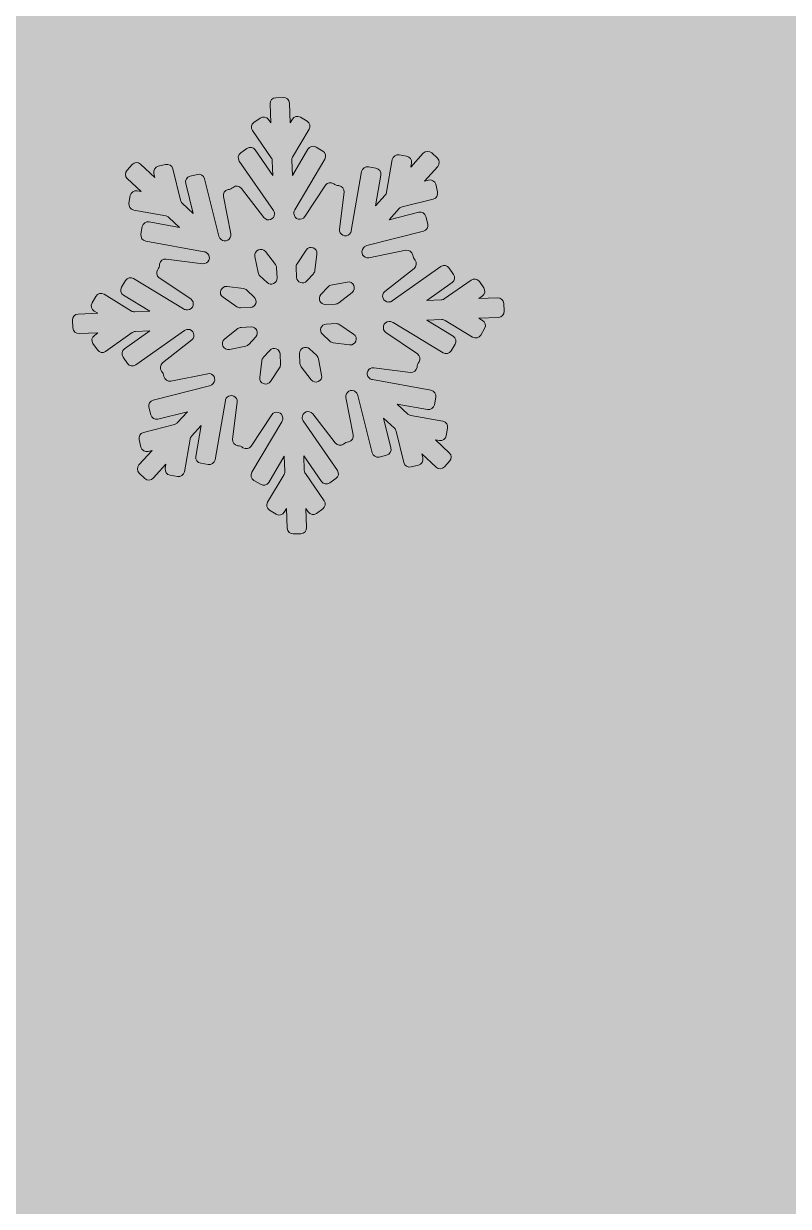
# Model space of a CAD drawing. Header units: millimetres. Extents: x 31 to 225, y -115 to -14.
# Drawn here: x 154.1 to 167.9, y -71.88 to -50.54 of the extents above; entities that cross this region are included whole.
import ezdxf

# ---------------------------------------------------------------- set-up
doc = ezdxf.new("R2010")
doc.units = ezdxf.units.MM
doc.header["$MEASUREMENT"] = 0
doc.layers.add('engraving', color=7, linetype='Continuous')
doc.layers.add('Layer 1', color=7, linetype='Continuous')

msp = doc.modelspace()

# ---------------------------------------------------------------- hatches: boundary and pattern name
at = {"layer": 'Layer 1'}
h = msp.add_hatch(color=2, dxfattribs=at)
h.dxf.hatch_style = 2
edge = h.paths.add_edge_path()
edge.add_spline(control_points=[(211.735, -40.876), (205.828, -35.752), (198.704, -32.392), (190.364, -30.797), (190.364, -30.797), (190.364, -29.654), (190.364, -29.654), (190.364, -27.087), (188.359, -24.969), (185.839, -24.777), (187.344, -23.662), (188.323, -21.878), (188.323, -19.861), (188.323, -16.481), (185.583, -13.74), (182.203, -13.74), (178.822, -13.74), (176.082, -16.481), (176.082, -19.861), (176.082, -21.878), (177.062, -23.662), (178.567, -24.777), (176.046, -24.969), (174.042, -27.087), (174.042, -29.654), (174.042, -29.654), (174.042, -29.716), (174.042, -29.716), (174.042, -29.716), (140.3, -29.716), (140.3, -29.716), (140.3, -29.716), (140.3, -114.865), (140.3, -114.865), (140.3, -114.865), (177.219, -114.865), (177.219, -114.865), (186.464, -114.865), (194.634, -113.223), (201.73, -109.939), (206.311, -107.871), (210.315, -105.094), (213.742, -101.606), (217.168, -98.119), (219.833, -93.933), (221.74, -89.047), (223.645, -84.161), (224.598, -78.555), (224.598, -72.23), (224.598, -58.768), (220.31, -48.317), (211.735, -40.876)], knot_values=[0, 0, 0, 0, 1, 1, 1, 2, 2, 2, 3, 3, 3, 4, 4, 4, 5, 5, 5, 6, 6, 6, 7, 7, 7, 8, 8, 8, 9, 9, 9, 10, 10, 10, 11, 11, 11, 12, 12, 12, 13, 13, 13, 14, 14, 14, 15, 15, 15, 16, 16, 16, 17, 17, 17, 17], degree=3, periodic=1)
edge = h.paths.add_edge_path()
edge.add_spline(control_points=[(178.395, -19.861), (178.395, -17.762), (180.103, -16.054), (182.203, -16.054), (184.302, -16.054), (186.01, -17.762), (186.01, -19.861), (186.01, -21.96), (184.302, -23.668), (182.203, -23.668), (180.103, -23.668), (178.395, -21.96), (178.395, -19.861)], knot_values=[0, 0, 0, 0, 1, 1, 1, 2, 2, 2, 3, 3, 3, 4, 4, 4, 4], degree=3, periodic=1)
edge = h.paths.add_edge_path()
edge.add_spline(control_points=[(191.572, -87.07), (188.734, -91.045), (184.557, -93.031), (179.043, -93.031), (179.043, -93.031), (168.46, -93.031), (168.46, -93.031), (168.46, -93.031), (168.46, -51.551), (168.46, -51.551), (168.46, -51.551), (177.705, -51.551), (177.705, -51.551), (183.625, -51.551), (188.126, -53.558), (191.208, -57.572), (194.289, -61.586), (195.83, -66.553), (195.83, -72.473), (195.83, -78.231), (194.41, -83.097), (191.572, -87.07)], knot_values=[0, 0, 0, 0, 1, 1, 1, 2, 2, 2, 3, 3, 3, 4, 4, 4, 5, 5, 5, 6, 6, 6, 7, 7, 7, 7], degree=3, periodic=1)

# ---------------------------------------------------------------- linework, layer by layer
at = {"layer": 'engraving', "lineweight": 0}
for points, knots in [([(162.766, -55.589), (162.763, -55.53), (162.714, -55.484), (162.655, -55.487), (162.655, -55.487), (162.315, -55.5), (162.315, -55.5), (162.315, -55.5), (162.378, -55.455), (162.378, -55.455), (162.426, -55.421), (162.437, -55.355), (162.404, -55.307), (162.404, -55.307), (162.325, -55.193), (162.325, -55.193), (162.291, -55.144), (162.224, -55.132), (162.175, -55.166), (162.175, -55.166), (161.693, -55.507), (161.693, -55.507), (161.676, -55.518), (161.656, -55.525), (161.635, -55.526), (161.635, -55.526), (161.375, -55.536), (161.375, -55.536), (161.375, -55.536), (161.834, -55.212), (161.834, -55.212), (161.882, -55.178), (161.894, -55.112), (161.86, -55.064), (161.86, -55.064), (161.781, -54.95), (161.781, -54.95), (161.747, -54.901), (161.68, -54.889), (161.631, -54.923), (161.631, -54.923), (160.754, -55.543), (160.754, -55.543), (160.737, -55.555), (160.717, -55.562), (160.696, -55.562), (160.696, -55.562), (160.691, -55.563), (160.691, -55.563), (160.588, -55.567), (160.539, -55.436), (160.621, -55.372), (160.621, -55.372), (161.147, -54.957), (161.147, -54.957), (161.193, -54.921), (161.202, -54.854), (161.166, -54.808), (161.166, -54.808), (161.149, -54.786), (161.149, -54.786), (161.139, -54.773), (161.132, -54.758), (161.129, -54.742), (161.129, -54.742), (161.123, -54.715), (161.123, -54.715), (161.112, -54.657), (161.056, -54.619), (160.998, -54.63), (160.998, -54.63), (160.333, -54.763), (160.333, -54.763), (160.232, -54.783), (160.164, -54.662), (160.233, -54.586), (160.233, -54.586), (160.244, -54.574), (160.244, -54.574), (160.258, -54.558), (160.277, -54.548), (160.297, -54.542), (160.297, -54.542), (161.317, -54.287), (161.317, -54.287), (161.374, -54.272), (161.408, -54.215), (161.394, -54.157), (161.394, -54.157), (161.361, -54.022), (161.361, -54.022), (161.347, -53.964), (161.288, -53.929), (161.231, -53.944), (161.231, -53.944), (160.697, -54.078), (160.697, -54.078), (160.697, -54.078), (160.881, -53.876), (160.881, -53.876), (160.895, -53.861), (160.914, -53.85), (160.934, -53.845), (160.934, -53.845), (161.493, -53.704), (161.493, -53.704), (161.55, -53.69), (161.585, -53.632), (161.57, -53.575), (161.57, -53.575), (161.537, -53.439), (161.537, -53.439), (161.523, -53.382), (161.464, -53.347), (161.407, -53.361), (161.407, -53.361), (161.334, -53.38), (161.334, -53.38), (161.334, -53.38), (161.574, -53.117), (161.574, -53.117), (161.613, -53.074), (161.61, -53.007), (161.568, -52.967), (161.568, -52.967), (161.466, -52.873), (161.466, -52.873), (161.423, -52.832), (161.354, -52.835), (161.314, -52.879), (161.314, -52.879), (161.086, -53.129), (161.086, -53.129), (161.086, -53.129), (161.099, -53.054), (161.099, -53.054), (161.109, -52.996), (161.07, -52.941), (161.012, -52.931), (161.012, -52.931), (160.877, -52.906), (160.877, -52.906), (160.819, -52.896), (160.763, -52.935), (160.753, -52.993), (160.753, -52.993), (160.65, -53.581), (160.65, -53.581), (160.647, -53.601), (160.638, -53.62), (160.624, -53.635), (160.624, -53.635), (160.449, -53.827), (160.449, -53.827), (160.449, -53.827), (160.545, -53.271), (160.545, -53.271), (160.556, -53.213), (160.517, -53.158), (160.459, -53.147), (160.459, -53.147), (160.324, -53.123), (160.324, -53.123), (160.266, -53.112), (160.21, -53.151), (160.2, -53.21), (160.2, -53.21), (160.013, -54.279), (160.013, -54.279), (160.01, -54.299), (160.001, -54.318), (159.987, -54.333), (159.987, -54.333), (159.987, -54.333), (159.987, -54.333), (159.917, -54.41), (159.789, -54.351), (159.802, -54.248), (159.802, -54.248), (159.883, -53.582), (159.883, -53.582), (159.89, -53.523), (159.849, -53.47), (159.79, -53.463), (159.79, -53.463), (159.765, -53.46), (159.765, -53.46), (159.748, -53.457), (159.732, -53.451), (159.718, -53.442), (159.718, -53.442), (159.697, -53.428), (159.697, -53.428), (159.648, -53.394), (159.581, -53.407), (159.548, -53.457), (159.548, -53.457), (159.175, -54.022), (159.175, -54.022), (159.118, -54.108), (158.983, -54.071), (158.979, -53.967), (158.979, -53.967), (158.978, -53.955), (158.978, -53.955), (158.977, -53.935), (158.983, -53.914), (158.993, -53.897), (158.993, -53.897), (159.534, -52.984), (159.534, -52.984), (159.564, -52.934), (159.548, -52.869), (159.498, -52.838), (159.498, -52.838), (159.38, -52.766), (159.38, -52.766), (159.329, -52.735), (159.263, -52.752), (159.232, -52.803), (159.232, -52.803), (158.951, -53.278), (158.951, -53.278), (158.951, -53.278), (158.94, -53.005), (158.94, -53.005), (158.939, -52.984), (158.944, -52.964), (158.955, -52.946), (158.955, -52.946), (159.252, -52.445), (159.252, -52.445), (159.282, -52.395), (159.265, -52.33), (159.215, -52.3), (159.215, -52.3), (159.097, -52.228), (159.097, -52.228), (159.046, -52.197), (158.98, -52.213), (158.95, -52.264), (158.95, -52.264), (158.912, -52.327), (158.912, -52.327), (158.912, -52.327), (158.898, -51.973), (158.898, -51.973), (158.896, -51.914), (158.846, -51.868), (158.787, -51.87), (158.787, -51.87), (158.65, -51.876), (158.65, -51.876), (158.591, -51.878), (158.545, -51.928), (158.547, -51.987), (158.547, -51.987), (158.561, -52.329), (158.561, -52.329), (158.561, -52.329), (158.519, -52.269), (158.519, -52.269), (158.486, -52.22), (158.418, -52.208), (158.37, -52.242), (158.37, -52.242), (158.257, -52.322), (158.257, -52.322), (158.209, -52.355), (158.198, -52.421), (158.231, -52.47), (158.231, -52.47), (158.57, -52.96), (158.57, -52.96), (158.582, -52.977), (158.588, -52.997), (158.589, -53.017), (158.589, -53.017), (158.6, -53.279), (158.6, -53.279), (158.6, -53.279), (158.281, -52.818), (158.281, -52.818), (158.247, -52.769), (158.18, -52.757), (158.131, -52.792), (158.131, -52.792), (158.019, -52.871), (158.019, -52.871), (157.971, -52.905), (157.959, -52.971), (157.992, -53.019), (157.992, -53.019), (158.609, -53.911), (158.609, -53.911), (158.62, -53.928), (158.627, -53.947), (158.627, -53.967), (158.627, -53.967), (158.628, -53.969), (158.628, -53.969), (158.632, -54.073), (158.5, -54.121), (158.436, -54.039), (158.436, -54.039), (158.031, -53.512), (158.031, -53.512), (157.994, -53.465), (157.927, -53.457), (157.88, -53.494), (157.88, -53.494), (157.86, -53.509), (157.86, -53.509), (157.847, -53.52), (157.831, -53.527), (157.815, -53.53), (157.815, -53.53), (157.79, -53.535), (157.79, -53.535), (157.732, -53.547), (157.694, -53.603), (157.706, -53.661), (157.706, -53.661), (157.838, -54.332), (157.838, -54.332), (157.858, -54.433), (157.736, -54.501), (157.66, -54.43), (157.66, -54.43), (157.653, -54.424), (157.653, -54.424), (157.638, -54.41), (157.628, -54.392), (157.623, -54.372), (157.623, -54.372), (157.367, -53.338), (157.367, -53.338), (157.353, -53.28), (157.295, -53.246), (157.237, -53.26), (157.237, -53.26), (157.104, -53.293), (157.104, -53.293), (157.047, -53.308), (157.012, -53.365), (157.026, -53.423), (157.026, -53.423), (157.16, -53.963), (157.16, -53.963), (157.16, -53.963), (156.962, -53.778), (156.962, -53.778), (156.947, -53.764), (156.936, -53.745), (156.931, -53.725), (156.931, -53.725), (156.791, -53.158), (156.791, -53.158), (156.777, -53.101), (156.719, -53.066), (156.661, -53.08), (156.661, -53.08), (156.528, -53.114), (156.528, -53.114), (156.471, -53.128), (156.436, -53.186), (156.45, -53.243), (156.45, -53.243), (156.469, -53.316), (156.469, -53.316), (156.469, -53.316), (156.212, -53.076), (156.212, -53.076), (156.168, -53.036), (156.1, -53.038), (156.06, -53.082), (156.06, -53.082), (155.967, -53.184), (155.967, -53.184), (155.927, -53.228), (155.93, -53.295), (155.972, -53.335), (155.972, -53.335), (156.224, -53.569), (156.224, -53.569), (156.224, -53.569), (156.15, -53.556), (156.15, -53.556), (156.092, -53.546), (156.036, -53.585), (156.026, -53.643), (156.026, -53.643), (156.002, -53.78), (156.002, -53.78), (155.992, -53.838), (156.03, -53.893), (156.088, -53.904), (156.088, -53.904), (156.669, -54.009), (156.669, -54.009), (156.689, -54.013), (156.708, -54.022), (156.723, -54.036), (156.723, -54.036), (156.915, -54.216), (156.915, -54.216), (156.915, -54.216), (156.366, -54.117), (156.366, -54.117), (156.308, -54.106), (156.252, -54.145), (156.242, -54.203), (156.242, -54.203), (156.218, -54.341), (156.218, -54.341), (156.208, -54.399), (156.246, -54.454), (156.304, -54.464), (156.304, -54.464), (157.36, -54.655), (157.36, -54.655), (157.38, -54.659), (157.399, -54.668), (157.414, -54.682), (157.414, -54.682), (157.419, -54.687), (157.419, -54.687), (157.495, -54.758), (157.435, -54.884), (157.333, -54.871), (157.333, -54.871), (156.675, -54.788), (156.675, -54.788), (156.616, -54.78), (156.562, -54.822), (156.555, -54.881), (156.555, -54.881), (156.552, -54.908), (156.552, -54.908), (156.55, -54.924), (156.544, -54.94), (156.535, -54.954), (156.535, -54.954), (156.52, -54.977), (156.52, -54.977), (156.487, -55.025), (156.5, -55.091), (156.549, -55.124), (156.549, -55.124), (157.116, -55.508), (157.116, -55.508), (157.201, -55.566), (157.163, -55.699), (157.06, -55.703), (157.06, -55.703), (157.047, -55.704), (157.047, -55.704), (157.026, -55.705), (157.005, -55.699), (156.987, -55.688), (156.987, -55.688), (156.086, -55.139), (156.086, -55.139), (156.035, -55.108), (155.968, -55.125), (155.938, -55.176), (155.938, -55.176), (155.867, -55.296), (155.867, -55.296), (155.837, -55.346), (155.854, -55.411), (155.904, -55.441), (155.904, -55.441), (156.377, -55.73), (156.377, -55.73), (156.377, -55.73), (156.107, -55.74), (156.107, -55.74), (156.086, -55.741), (156.066, -55.736), (156.048, -55.725), (156.048, -55.725), (155.554, -55.424), (155.554, -55.424), (155.503, -55.393), (155.437, -55.41), (155.406, -55.461), (155.406, -55.461), (155.335, -55.58), (155.335, -55.58), (155.306, -55.631), (155.322, -55.696), (155.372, -55.726), (155.372, -55.726), (155.438, -55.766), (155.438, -55.766), (155.438, -55.766), (155.087, -55.78), (155.087, -55.78), (155.027, -55.782), (154.981, -55.832), (154.984, -55.891), (154.984, -55.891), (154.989, -56.031), (154.989, -56.031), (154.992, -56.09), (155.042, -56.136), (155.1, -56.133), (155.1, -56.133), (155.441, -56.12), (155.441, -56.12), (155.441, -56.12), (155.378, -56.165), (155.378, -56.165), (155.33, -56.198), (155.318, -56.265), (155.351, -56.313), (155.351, -56.313), (155.431, -56.427), (155.431, -56.427), (155.464, -56.476), (155.532, -56.488), (155.58, -56.454), (155.58, -56.454), (156.062, -56.113), (156.062, -56.113), (156.079, -56.101), (156.099, -56.095), (156.12, -56.094), (156.12, -56.094), (156.38, -56.084), (156.38, -56.084), (156.38, -56.084), (155.921, -56.408), (155.921, -56.408), (155.873, -56.441), (155.862, -56.507), (155.895, -56.556), (155.895, -56.556), (155.974, -56.67), (155.974, -56.67), (156.008, -56.719), (156.075, -56.731), (156.124, -56.697), (156.124, -56.697), (157.002, -56.077), (157.002, -56.077), (157.018, -56.065), (157.038, -56.058), (157.059, -56.057), (157.059, -56.057), (157.064, -56.057), (157.064, -56.057), (157.168, -56.053), (157.216, -56.184), (157.134, -56.248), (157.134, -56.248), (156.608, -56.662), (156.608, -56.662), (156.562, -56.699), (156.554, -56.765), (156.589, -56.812), (156.589, -56.812), (156.606, -56.834), (156.606, -56.834), (156.616, -56.847), (156.623, -56.862), (156.627, -56.878), (156.627, -56.878), (156.632, -56.905), (156.632, -56.905), (156.643, -56.963), (156.7, -57.001), (156.758, -56.989), (156.758, -56.989), (157.422, -56.857), (157.422, -56.857), (157.524, -56.837), (157.592, -56.957), (157.522, -57.034), (157.522, -57.034), (157.511, -57.046), (157.511, -57.046), (157.497, -57.061), (157.479, -57.072), (157.458, -57.077), (157.458, -57.077), (156.439, -57.333), (156.439, -57.333), (156.382, -57.347), (156.347, -57.405), (156.361, -57.462), (156.361, -57.462), (156.395, -57.598), (156.395, -57.598), (156.409, -57.655), (156.467, -57.69), (156.524, -57.676), (156.524, -57.676), (157.058, -57.542), (157.058, -57.542), (157.058, -57.542), (156.874, -57.744), (156.874, -57.744), (156.86, -57.759), (156.842, -57.77), (156.821, -57.775), (156.821, -57.775), (156.263, -57.915), (156.263, -57.915), (156.205, -57.93), (156.171, -57.988), (156.185, -58.045), (156.185, -58.045), (156.218, -58.18), (156.218, -58.18), (156.233, -58.238), (156.291, -58.273), (156.348, -58.258), (156.348, -58.258), (156.421, -58.24), (156.421, -58.24), (156.421, -58.24), (156.182, -58.502), (156.182, -58.502), (156.142, -58.546), (156.145, -58.612), (156.188, -58.652), (156.188, -58.652), (156.289, -58.747), (156.289, -58.747), (156.332, -58.788), (156.401, -58.785), (156.441, -58.741), (156.441, -58.741), (156.67, -58.49), (156.67, -58.49), (156.67, -58.49), (156.657, -58.566), (156.657, -58.566), (156.647, -58.623), (156.685, -58.679), (156.743, -58.689), (156.743, -58.689), (156.878, -58.713), (156.878, -58.713), (156.937, -58.724), (156.992, -58.685), (157.002, -58.627), (157.002, -58.627), (157.105, -58.039), (157.105, -58.039), (157.108, -58.018), (157.118, -58), (157.131, -57.985), (157.131, -57.985), (157.307, -57.793), (157.307, -57.793), (157.307, -57.793), (157.21, -58.349), (157.21, -58.349), (157.2, -58.407), (157.238, -58.462), (157.296, -58.472), (157.296, -58.472), (157.431, -58.497), (157.431, -58.497), (157.49, -58.507), (157.546, -58.468), (157.556, -58.41), (157.556, -58.41), (157.742, -57.341), (157.742, -57.341), (157.745, -57.321), (157.754, -57.302), (157.768, -57.287), (157.768, -57.287), (157.768, -57.287), (157.768, -57.287), (157.838, -57.21), (157.966, -57.269), (157.953, -57.372), (157.953, -57.372), (157.872, -58.038), (157.872, -58.038), (157.865, -58.096), (157.907, -58.149), (157.965, -58.157), (157.965, -58.157), (157.991, -58.16), (157.991, -58.16), (158.007, -58.162), (158.023, -58.168), (158.037, -58.178), (158.037, -58.178), (158.058, -58.192), (158.058, -58.192), (158.107, -58.226), (158.175, -58.212), (158.207, -58.163), (158.207, -58.163), (158.581, -57.598), (158.581, -57.598), (158.638, -57.511), (158.772, -57.549), (158.776, -57.652), (158.776, -57.652), (158.777, -57.664), (158.777, -57.664), (158.778, -57.685), (158.773, -57.705), (158.762, -57.723), (158.762, -57.723), (158.221, -58.636), (158.221, -58.636), (158.191, -58.686), (158.207, -58.751), (158.257, -58.781), (158.257, -58.781), (158.375, -58.853), (158.375, -58.853), (158.426, -58.884), (158.492, -58.868), (158.523, -58.817), (158.523, -58.817), (158.804, -58.342), (158.804, -58.342), (158.804, -58.342), (158.815, -58.615), (158.815, -58.615), (158.816, -58.636), (158.811, -58.656), (158.801, -58.674), (158.801, -58.674), (158.504, -59.175), (158.504, -59.175), (158.474, -59.225), (158.49, -59.29), (158.54, -59.32), (158.54, -59.32), (158.658, -59.392), (158.658, -59.392), (158.709, -59.423), (158.775, -59.407), (158.805, -59.355), (158.805, -59.355), (158.843, -59.292), (158.843, -59.292), (158.843, -59.292), (158.857, -59.647), (158.857, -59.647), (158.86, -59.706), (158.909, -59.752), (158.968, -59.749), (158.968, -59.749), (159.105, -59.744), (159.105, -59.744), (159.164, -59.742), (159.21, -59.692), (159.208, -59.633), (159.208, -59.633), (159.194, -59.291), (159.194, -59.291), (159.194, -59.291), (159.236, -59.351), (159.236, -59.351), (159.27, -59.4), (159.337, -59.412), (159.385, -59.378), (159.385, -59.378), (159.498, -59.298), (159.498, -59.298), (159.546, -59.264), (159.558, -59.198), (159.524, -59.15), (159.524, -59.15), (159.185, -58.659), (159.185, -58.659), (159.174, -58.643), (159.167, -58.623), (159.166, -58.603), (159.166, -58.603), (159.156, -58.34), (159.156, -58.34), (159.156, -58.34), (159.475, -58.802), (159.475, -58.802), (159.508, -58.851), (159.576, -58.862), (159.624, -58.828), (159.624, -58.828), (159.737, -58.749), (159.737, -58.749), (159.785, -58.715), (159.796, -58.649), (159.763, -58.601), (159.763, -58.601), (159.147, -57.709), (159.147, -57.709), (159.135, -57.692), (159.129, -57.673), (159.128, -57.652), (159.128, -57.652), (159.128, -57.651), (159.128, -57.651), (159.124, -57.547), (159.256, -57.499), (159.319, -57.581), (159.319, -57.581), (159.725, -58.107), (159.725, -58.107), (159.761, -58.155), (159.829, -58.163), (159.875, -58.126), (159.875, -58.126), (159.895, -58.11), (159.895, -58.11), (159.909, -58.1), (159.924, -58.093), (159.941, -58.09), (159.941, -58.09), (159.966, -58.085), (159.966, -58.085), (160.024, -58.073), (160.061, -58.017), (160.05, -57.959), (160.05, -57.959), (159.917, -57.288), (159.917, -57.288), (159.897, -57.186), (160.02, -57.118), (160.095, -57.189), (160.095, -57.189), (160.102, -57.195), (160.102, -57.195), (160.117, -57.21), (160.128, -57.228), (160.133, -57.248), (160.133, -57.248), (160.388, -58.282), (160.388, -58.282), (160.403, -58.339), (160.461, -58.374), (160.518, -58.36), (160.518, -58.36), (160.651, -58.326), (160.651, -58.326), (160.708, -58.312), (160.743, -58.254), (160.729, -58.197), (160.729, -58.197), (160.595, -57.657), (160.595, -57.657), (160.595, -57.657), (160.793, -57.842), (160.793, -57.842), (160.808, -57.856), (160.819, -57.874), (160.824, -57.894), (160.824, -57.894), (160.964, -58.462), (160.964, -58.462), (160.979, -58.519), (161.037, -58.554), (161.094, -58.54), (161.094, -58.54), (161.227, -58.506), (161.227, -58.506), (161.284, -58.492), (161.319, -58.434), (161.305, -58.377), (161.305, -58.377), (161.287, -58.303), (161.287, -58.303), (161.287, -58.303), (161.544, -58.543), (161.544, -58.543), (161.587, -58.584), (161.655, -58.581), (161.696, -58.537), (161.696, -58.537), (161.789, -58.435), (161.789, -58.435), (161.828, -58.392), (161.826, -58.325), (161.783, -58.285), (161.783, -58.285), (161.532, -58.05), (161.532, -58.05), (161.532, -58.05), (161.605, -58.064), (161.605, -58.064), (161.663, -58.074), (161.719, -58.035), (161.729, -57.977), (161.729, -57.977), (161.753, -57.839), (161.753, -57.839), (161.763, -57.781), (161.725, -57.726), (161.667, -57.716), (161.667, -57.716), (161.087, -57.611), (161.087, -57.611), (161.066, -57.607), (161.048, -57.598), (161.033, -57.584), (161.033, -57.584), (160.84, -57.404), (160.84, -57.404), (160.84, -57.404), (161.389, -57.503), (161.389, -57.503), (161.448, -57.514), (161.504, -57.475), (161.514, -57.416), (161.514, -57.416), (161.538, -57.279), (161.538, -57.279), (161.548, -57.221), (161.509, -57.166), (161.451, -57.155), (161.451, -57.155), (160.395, -56.964), (160.395, -56.964), (160.375, -56.961), (160.356, -56.951), (160.341, -56.937), (160.341, -56.937), (160.336, -56.933), (160.336, -56.933), (160.26, -56.862), (160.32, -56.735), (160.423, -56.748), (160.423, -56.748), (161.081, -56.832), (161.081, -56.832), (161.14, -56.84), (161.193, -56.798), (161.2, -56.739), (161.2, -56.739), (161.204, -56.712), (161.204, -56.712), (161.206, -56.696), (161.211, -56.68), (161.221, -56.666), (161.221, -56.666), (161.236, -56.643), (161.236, -56.643), (161.268, -56.594), (161.255, -56.529), (161.206, -56.496), (161.206, -56.496), (160.64, -56.112), (160.64, -56.112), (160.554, -56.054), (160.592, -55.92), (160.695, -55.916), (160.695, -55.916), (160.709, -55.916), (160.709, -55.916), (160.73, -55.915), (160.75, -55.92), (160.768, -55.931), (160.768, -55.931), (161.67, -56.48), (161.67, -56.48), (161.72, -56.511), (161.787, -56.495), (161.817, -56.444), (161.817, -56.444), (161.888, -56.324), (161.888, -56.324), (161.918, -56.274), (161.902, -56.209), (161.852, -56.178), (161.852, -56.178), (161.378, -55.89), (161.378, -55.89), (161.378, -55.89), (161.648, -55.879), (161.648, -55.879), (161.669, -55.879), (161.69, -55.884), (161.708, -55.895), (161.708, -55.895), (162.201, -56.196), (162.201, -56.196), (162.252, -56.227), (162.319, -56.21), (162.349, -56.159), (162.349, -56.159), (162.42, -56.039), (162.42, -56.039), (162.45, -55.989), (162.433, -55.924), (162.383, -55.894), (162.383, -55.894), (162.317, -55.853), (162.317, -55.853), (162.317, -55.853), (162.669, -55.84), (162.669, -55.84), (162.728, -55.837), (162.774, -55.788), (162.771, -55.729), (162.771, -55.729), (162.766, -55.589), (162.766, -55.589)], [0, 0, 0, 0, 1, 1, 1, 2, 2, 2, 3, 3, 3, 4, 4, 4, 5, 5, 5, 6, 6, 6, 7, 7, 7, 8, 8, 8, 9, 9, 9, 10, 10, 10, 11, 11, 11, 12, 12, 12, 13, 13, 13, 14, 14, 14, 15, 15, 15, 16, 16, 16, 17, 17, 17, 18, 18, 18, 19, 19, 19, 20, 20, 20, 21, 21, 21, 22, 22, 22, 23, 23, 23, 24, 24, 24, 25, 25, 25, 26, 26, 26, 27, 27, 27, 28, 28, 28, 29, 29, 29, 30, 30, 30, 31, 31, 31, 32, 32, 32, 33, 33, 33, 34, 34, 34, 35, 35, 35, 36, 36, 36, 37, 37, 37, 38, 38, 38, 39, 39, 39, 40, 40, 40, 41, 41, 41, 42, 42, 42, 43, 43, 43, 44, 44, 44, 45, 45, 45, 46, 46, 46, 47, 47, 47, 48, 48, 48, 49, 49, 49, 50, 50, 50, 51, 51, 51, 52, 52, 52, 53, 53, 53, 54, 54, 54, 55, 55, 55, 56, 56, 56, 57, 57, 57, 58, 58, 58, 59, 59, 59, 60, 60, 60, 61, 61, 61, 62, 62, 62, 63, 63, 63, 64, 64, 64, 65, 65, 65, 66, 66, 66, 67, 67, 67, 68, 68, 68, 69, 69, 69, 70, 70, 70, 71, 71, 71, 72, 72, 72, 73, 73, 73, 74, 74, 74, 75, 75, 75, 76, 76, 76, 77, 77, 77, 78, 78, 78, 79, 79, 79, 80, 80, 80, 81, 81, 81, 82, 82, 82, 83, 83, 83, 84, 84, 84, 85, 85, 85, 86, 86, 86, 87, 87, 87, 88, 88, 88, 89, 89, 89, 90, 90, 90, 91, 91, 91, 92, 92, 92, 93, 93, 93, 94, 94, 94, 95, 95, 95, 96, 96, 96, 97, 97, 97, 98, 98, 98, 99, 99, 99, 100, 100, 100, 101, 101, 101, 102, 102, 102, 103, 103, 103, 104, 104, 104, 105, 105, 105, 106, 106, 106, 107, 107, 107, 108, 108, 108, 109, 109, 109, 110, 110, 110, 111, 111, 111, 112, 112, 112, 113, 113, 113, 114, 114, 114, 115, 115, 115, 116, 116, 116, 117, 117, 117, 118, 118, 118, 119, 119, 119, 120, 120, 120, 121, 121, 121, 122, 122, 122, 123, 123, 123, 124, 124, 124, 125, 125, 125, 126, 126, 126, 127, 127, 127, 128, 128, 128, 129, 129, 129, 130, 130, 130, 131, 131, 131, 132, 132, 132, 133, 133, 133, 134, 134, 134, 135, 135, 135, 136, 136, 136, 137, 137, 137, 138, 138, 138, 139, 139, 139, 140, 140, 140, 141, 141, 141, 142, 142, 142, 143, 143, 143, 144, 144, 144, 145, 145, 145, 146, 146, 146, 147, 147, 147, 148, 148, 148, 149, 149, 149, 150, 150, 150, 151, 151, 151, 152, 152, 152, 153, 153, 153, 154, 154, 154, 155, 155, 155, 156, 156, 156, 157, 157, 157, 158, 158, 158, 159, 159, 159, 160, 160, 160, 161, 161, 161, 162, 162, 162, 163, 163, 163, 164, 164, 164, 165, 165, 165, 166, 166, 166, 167, 167, 167, 168, 168, 168, 169, 169, 169, 170, 170, 170, 171, 171, 171, 172, 172, 172, 173, 173, 173, 174, 174, 174, 175, 175, 175, 176, 176, 176, 177, 177, 177, 178, 178, 178, 179, 179, 179, 180, 180, 180, 181, 181, 181, 182, 182, 182, 183, 183, 183, 184, 184, 184, 185, 185, 185, 186, 186, 186, 187, 187, 187, 188, 188, 188, 189, 189, 189, 190, 190, 190, 191, 191, 191, 192, 192, 192, 193, 193, 193, 194, 194, 194, 195, 195, 195, 196, 196, 196, 197, 197, 197, 198, 198, 198, 199, 199, 199, 200, 200, 200, 201, 201, 201, 202, 202, 202, 203, 203, 203, 204, 204, 204, 205, 205, 205, 206, 206, 206, 207, 207, 207, 208, 208, 208, 209, 209, 209, 210, 210, 210, 211, 211, 211, 212, 212, 212, 213, 213, 213, 214, 214, 214, 215, 215, 215, 216, 216, 216, 217, 217, 217, 218, 218, 218, 219, 219, 219, 220, 220, 220, 221, 221, 221, 222, 222, 222, 223, 223, 223, 224, 224, 224, 225, 225, 225, 226, 226, 226, 227, 227, 227, 228, 228, 228, 229, 229, 229, 230, 230, 230, 231, 231, 231, 232, 232, 232, 233, 233, 233, 234, 234, 234, 235, 235, 235, 236, 236, 236, 237, 237, 237, 238, 238, 238, 239, 239, 239, 240, 240, 240, 241, 241, 241, 242, 242, 242, 243, 243, 243, 244, 244, 244, 245, 245, 245, 246, 246, 246, 247, 247, 247, 248, 248, 248, 249, 249, 249, 250, 250, 250, 251, 251, 251, 252, 252, 252, 253, 253, 253, 254, 254, 254, 255, 255, 255, 256, 256, 256, 257, 257, 257, 258, 258, 258, 259, 259, 259, 260, 260, 260, 261, 261, 261, 262, 262, 262, 263, 263, 263, 264, 264, 264, 265, 265, 265, 266, 266, 266, 267, 267, 267, 268, 268, 268, 269, 269, 269, 270, 270, 270, 271, 271, 271, 272, 272, 272, 273, 273, 273, 274, 274, 274, 275, 275, 275, 276, 276, 276, 277, 277, 277, 278, 278, 278, 279, 279, 279, 280, 280, 280, 281, 281, 281, 282, 282, 282, 283, 283, 283, 284, 284, 284, 285, 285, 285, 286, 286, 286, 287, 287, 287, 288, 288, 288, 289, 289, 289, 290, 290, 290, 291, 291, 291, 292, 292, 292, 293, 293, 293, 294, 294, 294, 295, 295, 295, 296, 296, 296, 297, 297, 297, 298, 298, 298, 299, 299, 299, 300, 300, 300, 301, 301, 301, 302, 302, 302, 303, 303, 303, 304, 304, 304, 305, 305, 305, 306, 306, 306, 307, 307, 307, 308, 308, 308, 309, 309, 309, 310, 310, 310, 311, 311, 311, 312, 312, 312, 313, 313, 313, 314, 314, 314, 315, 315, 315, 316, 316, 316, 317, 317, 317, 318, 318, 318, 319, 319, 319, 320, 320, 320, 321, 321, 321, 322, 322, 322, 323, 323, 323, 324, 324, 324, 325, 325, 325, 326, 326, 326, 327, 327, 327, 328, 328, 328, 329, 329, 329, 330, 330, 330, 331, 331, 331, 332, 332, 332, 333, 333, 333, 334, 334, 334, 335, 335, 335, 336, 336, 336, 336]), ([(158.466, -54.654), (158.466, -54.654), (158.645, -54.886), (158.645, -54.886), (158.658, -54.904), (158.666, -54.925), (158.667, -54.947), (158.667, -54.947), (158.674, -55.128), (158.674, -55.128), (158.678, -55.224), (158.564, -55.276), (158.495, -55.211), (158.495, -55.211), (158.366, -55.09), (158.366, -55.09), (158.349, -55.075), (158.338, -55.055), (158.334, -55.033), (158.334, -55.033), (158.276, -54.74), (158.276, -54.74), (158.254, -54.629), (158.397, -54.564), (158.466, -54.654)], [0, 0, 0, 0, 1, 1, 1, 2, 2, 2, 3, 3, 3, 4, 4, 4, 5, 5, 5, 6, 6, 6, 7, 7, 7, 8, 8, 8, 8]), ([(159.025, -55.115), (159.025, -55.115), (159.018, -54.935), (159.018, -54.935), (159.017, -54.912), (159.023, -54.89), (159.035, -54.872), (159.035, -54.872), (159.198, -54.625), (159.198, -54.625), (159.261, -54.531), (159.407, -54.585), (159.394, -54.697), (159.394, -54.697), (159.358, -54.993), (159.358, -54.993), (159.355, -55.015), (159.345, -55.036), (159.33, -55.052), (159.33, -55.052), (159.211, -55.183), (159.211, -55.183), (159.147, -55.254), (159.029, -55.211), (159.025, -55.115)], [0, 0, 0, 0, 1, 1, 1, 2, 2, 2, 3, 3, 3, 4, 4, 4, 5, 5, 5, 6, 6, 6, 7, 7, 7, 8, 8, 8, 8]), ([(157.95, -55.648), (157.95, -55.648), (157.699, -55.478), (157.699, -55.478), (157.606, -55.415), (157.661, -55.269), (157.773, -55.284), (157.773, -55.284), (158.067, -55.321), (158.067, -55.321), (158.09, -55.324), (158.111, -55.334), (158.127, -55.349), (158.127, -55.349), (158.261, -55.475), (158.261, -55.475), (158.331, -55.54), (158.287, -55.656), (158.192, -55.66), (158.192, -55.66), (158.014, -55.666), (158.014, -55.666), (157.992, -55.667), (157.969, -55.661), (157.95, -55.648)], [0, 0, 0, 0, 1, 1, 1, 2, 2, 2, 3, 3, 3, 4, 4, 4, 5, 5, 5, 6, 6, 6, 7, 7, 7, 8, 8, 8, 8]), ([(159.465, -55.428), (159.465, -55.428), (159.588, -55.293), (159.588, -55.293), (159.603, -55.276), (159.623, -55.265), (159.646, -55.26), (159.646, -55.26), (159.94, -55.202), (159.94, -55.202), (160.05, -55.18), (160.115, -55.321), (160.027, -55.391), (160.027, -55.391), (159.79, -55.577), (159.79, -55.577), (159.772, -55.591), (159.75, -55.599), (159.728, -55.6), (159.728, -55.6), (159.548, -55.607), (159.548, -55.607), (159.453, -55.611), (159.401, -55.498), (159.465, -55.428)], [0, 0, 0, 0, 1, 1, 1, 2, 2, 2, 3, 3, 3, 4, 4, 4, 5, 5, 5, 6, 6, 6, 7, 7, 7, 8, 8, 8, 8]), ([(158.291, -56.192), (158.291, -56.192), (158.167, -56.327), (158.167, -56.327), (158.152, -56.343), (158.132, -56.355), (158.109, -56.359), (158.109, -56.359), (157.816, -56.418), (157.816, -56.418), (157.706, -56.44), (157.64, -56.299), (157.729, -56.229), (157.729, -56.229), (157.965, -56.043), (157.965, -56.043), (157.983, -56.029), (158.005, -56.021), (158.027, -56.02), (158.027, -56.02), (158.207, -56.013), (158.207, -56.013), (158.302, -56.009), (158.355, -56.122), (158.291, -56.192)], [0, 0, 0, 0, 1, 1, 1, 2, 2, 2, 3, 3, 3, 4, 4, 4, 5, 5, 5, 6, 6, 6, 7, 7, 7, 8, 8, 8, 8]), ([(159.805, -55.972), (159.805, -55.972), (160.056, -56.142), (160.056, -56.142), (160.149, -56.205), (160.094, -56.35), (159.982, -56.336), (159.982, -56.336), (159.688, -56.299), (159.688, -56.299), (159.666, -56.296), (159.645, -56.286), (159.628, -56.271), (159.628, -56.271), (159.494, -56.145), (159.494, -56.145), (159.425, -56.08), (159.468, -55.964), (159.563, -55.96), (159.563, -55.96), (159.741, -55.953), (159.741, -55.953), (159.764, -55.952), (159.786, -55.959), (159.805, -55.972)], [0, 0, 0, 0, 1, 1, 1, 2, 2, 2, 3, 3, 3, 4, 4, 4, 5, 5, 5, 6, 6, 6, 7, 7, 7, 8, 8, 8, 8]), ([(159.29, -56.966), (159.29, -56.966), (159.11, -56.733), (159.11, -56.733), (159.097, -56.716), (159.089, -56.694), (159.088, -56.672), (159.088, -56.672), (159.081, -56.492), (159.081, -56.492), (159.077, -56.396), (159.191, -56.344), (159.261, -56.409), (159.261, -56.409), (159.39, -56.53), (159.39, -56.53), (159.406, -56.545), (159.417, -56.565), (159.421, -56.587), (159.421, -56.587), (159.479, -56.88), (159.479, -56.88), (159.501, -56.991), (159.359, -57.055), (159.29, -56.966)], [0, 0, 0, 0, 1, 1, 1, 2, 2, 2, 3, 3, 3, 4, 4, 4, 5, 5, 5, 6, 6, 6, 7, 7, 7, 8, 8, 8, 8]), ([(158.73, -56.504), (158.73, -56.504), (158.737, -56.685), (158.737, -56.685), (158.738, -56.707), (158.732, -56.73), (158.72, -56.748), (158.72, -56.748), (158.557, -56.995), (158.557, -56.995), (158.495, -57.089), (158.348, -57.035), (158.362, -56.923), (158.362, -56.923), (158.398, -56.627), (158.398, -56.627), (158.4, -56.604), (158.41, -56.584), (158.425, -56.567), (158.425, -56.567), (158.544, -56.437), (158.544, -56.437), (158.609, -56.366), (158.726, -56.409), (158.73, -56.504)], [0, 0, 0, 0, 1, 1, 1, 2, 2, 2, 3, 3, 3, 4, 4, 4, 5, 5, 5, 6, 6, 6, 7, 7, 7, 8, 8, 8, 8])]:
    msp.add_open_spline(points, degree=3, knots=knots, dxfattribs=at)
at = {"layer": 'Layer 1', "lineweight": 0}
msp.add_open_spline([(211.735, -40.876), (205.828, -35.752), (198.704, -32.392), (190.364, -30.797), (190.364, -30.797), (190.364, -29.654), (190.364, -29.654), (190.364, -27.087), (188.359, -24.969), (185.839, -24.777), (187.344, -23.662), (188.323, -21.878), (188.323, -19.861), (188.323, -16.481), (185.583, -13.74), (182.203, -13.74), (178.822, -13.74), (176.082, -16.481), (176.082, -19.861), (176.082, -21.878), (177.062, -23.662), (178.567, -24.777), (176.046, -24.969), (174.042, -27.087), (174.042, -29.654), (174.042, -29.654), (174.042, -29.716), (174.042, -29.716), (174.042, -29.716), (140.3, -29.716), (140.3, -29.716), (140.3, -29.716), (140.3, -114.865), (140.3, -114.865), (140.3, -114.865), (177.219, -114.865), (177.219, -114.865), (186.464, -114.865), (194.634, -113.223), (201.73, -109.939), (206.311, -107.871), (210.315, -105.094), (213.742, -101.606), (217.168, -98.119), (219.833, -93.933), (221.74, -89.047), (223.645, -84.161), (224.598, -78.555), (224.598, -72.23), (224.598, -58.768), (220.31, -48.317), (211.735, -40.876)], degree=3, knots=[0, 0, 0, 0, 1, 1, 1, 2, 2, 2, 3, 3, 3, 4, 4, 4, 5, 5, 5, 6, 6, 6, 7, 7, 7, 8, 8, 8, 9, 9, 9, 10, 10, 10, 11, 11, 11, 12, 12, 12, 13, 13, 13, 14, 14, 14, 15, 15, 15, 16, 16, 16, 17, 17, 17, 17], dxfattribs=at)

doc.saveas('drawing.dxf')
